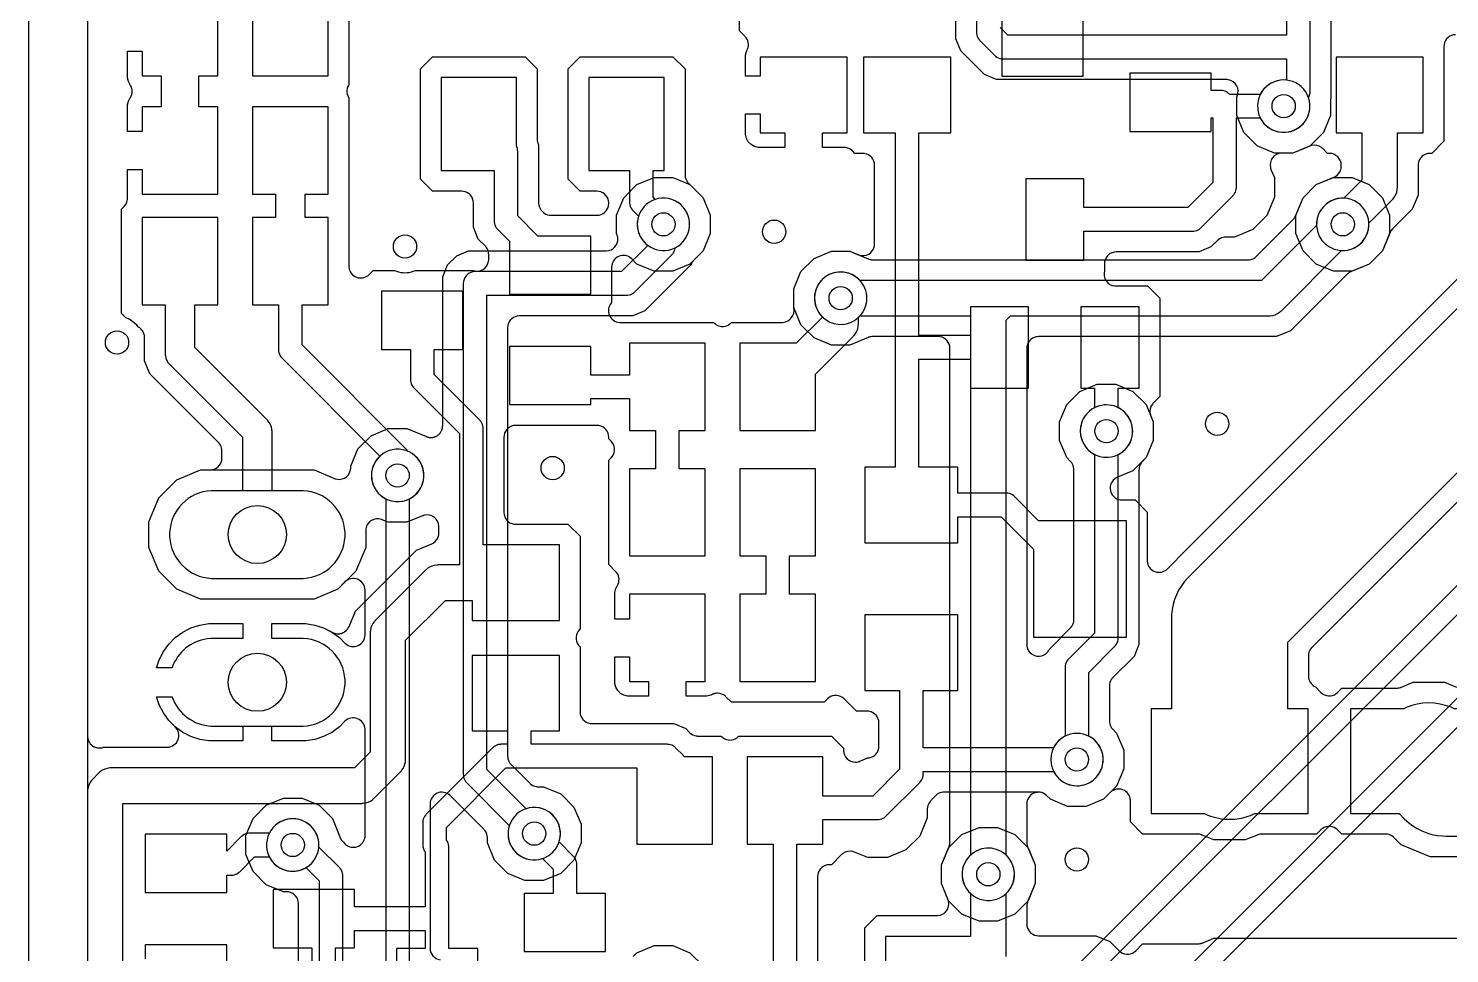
# Model space of a CAD drawing. Header units: millimetres. Extents: x 0 to 40, y 0 to 40.
# Drawn here: x 0 to 24.44, y 13.37 to 29.28 of the extents above; entities that cross this region are included whole.
import ezdxf

# ---------------------------------------------------------------- set-up
doc = ezdxf.new("R2010")
doc.units = ezdxf.units.MM

msp = doc.modelspace()

# ---------------------------------------------------------------- linework, layer by layer
at = {"layer": '16_copper'}
for points in [[(38.781, 38.984), (1.219, 38.984), (1.218, 38.984), (1.218, 38.984, 0.366019), (1.019, 38.813), (1.016, 38.781), (1.016, 1.219)], [(16.307, 31.094), (16.307, 29.21), (16.308, 29.2), (16.308, 29.19, 0.132342), (16.345, 29.091), (16.351, 29.085, 0.018024), (16.36, 29.073), (16.366, 29.066), (16.62, 28.812), (16.628, 28.806), (16.635, 28.799, 0.132344), (16.732, 28.755), (16.74, 28.755, 0.018059), (16.755, 28.754), (16.764, 28.753), (21.641, 28.753), (21.641, 28.387), (21.619, 28.39, 1), (21.561, 27.49), (21.619, 27.49, 0.453094), (22.032, 28.028), (22.017, 28.085), (22.016, 28.087), (22.021, 28.095, 0.087947), (22.045, 28.162), (22.045, 28.17, 0.018059), (22.046, 28.185), (22.047, 28.194), (22.047, 29.591)], [(22.403, 29.702), (22.403, 28.077), (22.4, 28.069, 0.014527), (22.398, 28.057), (22.397, 28.043), (22.396, 28.034), (22.396, 28.03), (22.396, 28.025), (22.396, 27.78), (22.273, 27.484), (22.046, 27.257), (21.75, 27.134), (21.43, 27.134), (21.134, 27.257), (20.907, 27.484), (20.784, 27.78), (20.784, 28.1), (20.791, 28.116, 0.484403), (20.636, 28.395), (20.62, 28.396), (20.61, 28.397), (20.607, 28.397), (20.603, 28.397), (16.653, 28.397), (16.447, 28.482), (16.036, 28.893), (15.951, 29.099), (15.951, 30.831)], [(4.645, 12.465), (4.645, 14.227), (4.645, 14.228), (4.645, 14.229, 0.366019), (4.474, 14.428), (4.442, 14.43), (4.386, 14.43), (4.09, 14.553), (3.863, 14.779), (3.741, 15.075), (3.741, 15.396), (3.863, 15.692), (4.09, 15.919), (4.386, 16.041), (4.706, 16.041), (5.003, 15.919), (5.229, 15.692), (5.359, 15.378), (5.359, 15.376, 0.087006), (5.39, 15.312), (5.396, 15.306, 0.017724), (5.405, 15.295), (5.411, 15.288), (5.444, 15.255, 0.069945), (5.495, 15.218), (5.502, 15.214, 0.548049), (5.791, 15.399), (5.791, 17.218), (5.79, 17.227, 0.651706), (5.444, 17.362), (5.348, 17.265), (5.219, 17.172), (5.078, 17.1), (4.927, 17.051), (4.77, 17.026), (4.187, 17.026), (4.187, 17.28), (4.728, 17.28), (4.802, 17.287, 0.906347), (4.728, 18.788), (4.187, 18.788), (4.187, 19.042), (4.77, 19.042), (4.927, 19.017), (5.078, 18.968), (5.219, 18.896), (5.348, 18.803), (5.444, 18.706), (5.451, 18.7, 0.651674), (5.791, 18.85), (5.791, 19.614), (5.79, 19.624, 0.651703), (5.444, 19.758), (5.32, 19.633), (4.912, 19.464), (2.962, 19.464), (2.554, 19.633), (2.242, 19.945), (2.073, 20.353), (2.073, 20.795), (2.242, 21.203), (2.554, 21.515), (2.962, 21.684), (4.912, 21.684), (5.263, 21.538), (5.268, 21.536), (5.273, 21.534, 0.43513), (5.536, 21.671), (5.54, 21.683), (5.541, 21.688), (5.542, 21.693), (5.543, 21.709), (5.544, 21.719), (5.544, 21.722), (5.544, 21.726), (5.544, 21.75), (5.667, 22.046), (5.894, 22.273), (6.19, 22.396), (6.51, 22.396), (6.844, 22.257), (6.848, 22.256, 0.021506), (6.865, 22.25), (6.872, 22.249), (6.878, 22.247), (6.882, 22.246, 0.021636), (6.9, 22.243), (6.907, 22.243), (6.913, 22.242), (6.918, 22.242, 0.021745), (6.935, 22.242), (6.942, 22.244), (6.949, 22.244), (6.953, 22.245, 0.021824), (6.97, 22.248), (6.977, 22.25), (6.983, 22.252), (6.987, 22.253, 0.021888), (7.004, 22.259), (7.011, 22.263), (7.016, 22.265), (7.02, 22.268, 0.021932), (7.035, 22.277), (7.041, 22.281), (7.046, 22.285), (7.049, 22.288, 0.021938), (7.063, 22.299), (7.068, 22.305), (7.072, 22.309), (7.075, 22.312, 0.021939), (7.086, 22.326), (7.09, 22.333), (7.094, 22.337), (7.096, 22.341, 0.02191), (7.104, 22.357), (7.107, 22.364), (7.11, 22.369), (7.111, 22.373, 0.021846), (7.117, 22.39), (7.118, 22.397), (7.12, 22.403), (7.121, 22.407), (7.122, 22.413), (7.123, 22.419), (7.124, 22.425), (7.124, 22.432), (7.125, 22.438), (7.124, 22.441), (7.125, 22.445), (7.125, 25.003), (7.21, 25.209), (7.367, 25.366), (7.572, 25.451), (9.935, 25.451), (9.94, 25.451), (9.945, 25.451, 0.416597), (10.138, 25.666), (10.136, 25.678), (10.135, 25.691, 0.011092), (10.133, 25.701), (10.128, 25.715), (10.126, 25.725), (10.124, 25.728), (10.123, 25.732), (10.116, 25.748), (10.116, 26.068), (10.239, 26.364), (10.466, 26.591), (10.762, 26.714), (11.082, 26.714), (11.378, 26.591), (11.605, 26.364), (11.728, 26.068), (11.728, 25.748), (11.605, 25.452), (11.447, 25.294), (11.443, 25.289), (11.439, 25.285), (11.432, 25.275), (11.424, 25.266, 0.012828), (11.418, 25.256), (11.411, 25.244), (11.406, 25.235), (11.405, 25.232), (11.403, 25.228), (11.396, 25.21), (10.604, 24.418), (10.398, 24.333), (8.445, 24.333), (8.445, 24.333), (8.444, 24.333, 0.366019), (8.245, 24.162), (8.242, 24.13), (8.242, 16.762), (8.243, 16.752), (8.243, 16.742, 0.132342), (8.281, 16.643), (8.286, 16.637, 0.018024), (8.296, 16.626), (8.302, 16.618), (8.625, 16.296), (8.632, 16.289), (8.64, 16.282, 0.132344), (8.736, 16.239), (8.744, 16.238, 0.018059), (8.759, 16.237), (8.768, 16.236), (8.86, 16.236), (9.156, 16.113), (9.382, 15.887), (9.505, 15.591), (9.505, 15.27), (9.382, 14.974), (9.156, 14.748), (8.86, 14.625), (8.539, 14.625), (8.243, 14.748), (8.017, 14.974), (7.894, 15.27), (7.894, 15.362, 0.157844), (7.855, 15.481), (7.85, 15.487, 0.018024), (7.84, 15.498), (7.834, 15.505), (7.256, 16.084), (7.249, 16.09, 0.651678), (6.909, 15.94), (6.909, 13.462), (6.909, 13.461), (6.909, 13.46, 0.366019), (7.08, 13.261)], [(26.386, 19.069), (18.703, 11.386), (18.697, 11.378), (18.69, 11.371, 0.132344), (18.646, 11.274), (18.646, 11.266, 0.018059), (18.644, 11.251), (18.644, 11.242), (18.644, 9.988), (18.512, 9.671), (18.269, 9.428), (17.952, 9.296), (17.608, 9.296), (17.291, 9.428), (17.048, 9.671), (16.916, 9.988), (16.916, 11.856), (17.048, 12.173), (25.165, 20.29)], [(5.407, 12.66), (5.407, 14.705), (5.407, 14.715), (5.406, 14.725, 0.132342), (5.369, 14.824), (5.363, 14.83, 0.018024), (5.354, 14.841), (5.348, 14.848), (4.996, 15.201), (4.996, 15.206, 1), (4.096, 15.265), (4.096, 15.206, 0.534511), (4.746, 14.831), (4.774, 14.848), (5.001, 14.621), (5.001, 12.576)]]:
    msp.add_lwpolyline(points, format="xyb", dxfattribs=at)
for points in [[(21.641, 29.507), (21.641, 29.159), (16.848, 29.159), (16.713, 29.294)], [(10.401, 13.318), (10.466, 13.383), (10.762, 13.506), (11.082, 13.506), (11.378, 13.383), (11.605, 13.156)]]:
    msp.add_lwpolyline(points, dxfattribs=at)
for points in [[(16.35, 13.926), (16.054, 14.049), (15.827, 14.276), (15.704, 14.572), (15.704, 14.892), (15.834, 15.205), (15.836, 15.211), (15.838, 15.216, 0.04389), (15.847, 15.251), (15.848, 15.265), (15.849, 15.275), (15.849, 15.279), (15.85, 15.283), (15.85, 23.774), (15.85, 23.775), (15.85, 23.776, 0.366019), (15.679, 23.975), (15.646, 23.978), (14.521, 23.978), (14.515, 23.977), (14.509, 23.977, 0.043887), (14.474, 23.972), (14.461, 23.968), (14.451, 23.965), (14.451, 23.965), (14.451, 23.965), (14.448, 23.964), (14.443, 23.962), (14.13, 23.832), (13.81, 23.832), (13.514, 23.955), (13.287, 24.182), (13.164, 24.478), (13.164, 24.798), (13.287, 25.094), (13.514, 25.321), (13.81, 25.444), (14.13, 25.444), (14.443, 25.314), (14.449, 25.312), (14.454, 25.31, 0.04389), (14.489, 25.301), (14.503, 25.3), (14.513, 25.299), (14.517, 25.299), (14.521, 25.298), (20.978, 25.298), (20.988, 25.299), (20.999, 25.299, 0.132342), (21.097, 25.337), (21.104, 25.342, 0.018024), (21.115, 25.352), (21.122, 25.358), (21.749, 25.985), (21.753, 25.99), (21.757, 25.994, 0.043887), (21.779, 26.022), (21.785, 26.035), (21.79, 26.043), (21.791, 26.047), (21.793, 26.051), (21.923, 26.364), (22.15, 26.591), (22.446, 26.714), (22.766, 26.714), (23.062, 26.591), (23.289, 26.364), (23.412, 26.068), (23.412, 25.748), (23.289, 25.452), (23.062, 25.225), (22.749, 25.095), (22.744, 25.093), (22.738, 25.09, 0.043885), (22.708, 25.072), (22.697, 25.063), (22.689, 25.057), (22.687, 25.054), (22.683, 25.051), (21.924, 24.292), (21.71, 24.078), (21.467, 23.978), (17.374, 23.978), (17.373, 23.978), (17.372, 23.978, 0.366019), (17.173, 23.807), (17.17, 23.774), (17.17, 18.685), (17.172, 18.671), (17.172, 18.658, 0.024284), (17.177, 18.636), (17.18, 18.623), (17.182, 18.619), (17.183, 18.615, 0.45638), (17.47, 18.506), (17.473, 18.508), (17.477, 18.51, 0.110757), (17.547, 18.578), (17.549, 18.582), (17.551, 18.586, 0.023981), (17.56, 18.604), (17.924, 18.968), (17.93, 18.976), (17.937, 18.983, 0.132344), (17.981, 19.079), (17.981, 19.088, 0.018059), (17.982, 19.102), (17.983, 19.112), (17.983, 21.687), (17.982, 21.697), (17.982, 21.708, 0.132342), (17.945, 21.806), (17.939, 21.813, 0.018024), (17.93, 21.824), (17.924, 21.831), (17.859, 21.896), (17.736, 22.192), (17.736, 22.512), (17.859, 22.808), (18.086, 23.035), (18.382, 23.158), (18.702, 23.158), (18.998, 23.035), (19.225, 22.808), (19.348, 22.512), (19.348, 22.192), (19.225, 21.896), (19.16, 21.831, 0.157846), (19.103, 21.72), (19.103, 21.711, 0.018059), (19.102, 21.697), (19.101, 21.687), (19.101, 18.685), (19.016, 18.479), (18.652, 18.116), (18.646, 18.108), (18.639, 18.101, 0.132344), (18.595, 18.005), (18.595, 17.996, 0.018059), (18.594, 17.982), (18.593, 17.972), (18.593, 17.369), (18.594, 17.359), (18.594, 17.349, 0.132342), (18.631, 17.25), (18.637, 17.244, 0.018024), (18.646, 17.233), (18.652, 17.226), (18.717, 17.161), (18.84, 16.865), (18.84, 16.545), (18.717, 16.248), (18.49, 16.022), (18.194, 15.899), (17.874, 15.899), (17.578, 16.022), (17.517, 16.082, 0.668187), (17.17, 15.939), (17.17, 15.283), (17.171, 15.277), (17.171, 15.271, 0.043887), (17.176, 15.236), (17.18, 15.223), (17.183, 15.213), (17.184, 15.21), (17.186, 15.205), (17.316, 14.892), (17.316, 14.572), (17.193, 14.276), (16.966, 14.049), (16.67, 13.926)], [(8.787, 14.988, 1), (8.612, 15.873), (8.559, 15.859), (7.887, 16.531), (7.887, 24.689), (10.287, 24.689), (10.297, 24.69), (10.307, 24.69, 0.132342), (10.406, 24.727), (10.412, 24.733, 0.018024), (10.424, 24.742), (10.431, 24.748), (11.066, 25.383), (11.072, 25.391), (11.079, 25.398, 0.132344), (11.123, 25.495), (11.123, 25.503), (11.124, 25.505), (11.173, 25.533, 1), (10.671, 26.283), (10.625, 26.247, 0.453092), (10.625, 25.569), (10.654, 25.546), (10.203, 25.095), (7.684, 25.095), (7.683, 25.095), (7.682, 25.095, 0.366019), (7.483, 24.924), (7.48, 24.892), (7.48, 16.447), (7.481, 16.436), (7.481, 16.426, 0.132342), (7.519, 16.327), (7.524, 16.321, 0.018024), (7.534, 16.31), (7.54, 16.303), (8.271, 15.571), (8.257, 15.518, 0.493144), (8.729, 14.981)], [(14.267, 24.977, 1), (13.673, 24.299), (13.719, 24.263, 0.339455), (14.267, 24.299), (14.302, 24.333), (16.205, 24.333), (16.205, 15.064), (16.171, 15.029, 1), (16.849, 14.435), (16.885, 14.481, 0.339455), (16.849, 15.029), (16.815, 15.064), (16.815, 24.258), (16.89, 24.333), (21.336, 24.333), (21.348, 24.334), (21.36, 24.334, 0.144215), (21.521, 24.396), (21.529, 24.403, 0.015626), (21.543, 24.415), (21.552, 24.422), (22.587, 25.458), (22.635, 25.458, 1), (22.577, 26.358), (22.518, 26.35, 0.339455), (22.156, 25.937), (22.156, 25.889), (21.21, 24.943), (14.302, 24.943)], [(18.122, 16.262, 0.712976), (18.237, 17.107), (18.237, 18.204), (18.686, 18.652), (18.692, 18.66), (18.699, 18.667, 0.132344), (18.743, 18.764), (18.743, 18.772, 0.018059), (18.744, 18.787), (18.745, 18.796), (18.745, 21.95), (18.793, 21.977, 1), (18.291, 22.727), (18.245, 22.691, 0.531438), (18.339, 21.95), (18.339, 18.88), (17.89, 18.432), (17.884, 18.424), (17.877, 18.417, 0.132344), (17.833, 18.32), (17.833, 18.312, 0.018059), (17.832, 18.297), (17.831, 18.288), (17.831, 17.107), (17.783, 17.08, 0.767326), (18.063, 16.255)], [(11.01, 12.258, 1), (10.834, 13.142), (10.777, 13.127, 0.196426), (10.52, 12.903), (6.553, 12.903), (6.553, 21.188), (6.601, 21.215, 1), (6.099, 21.965), (6.053, 21.929, 0.531438), (6.147, 21.188), (6.147, 12.7), (6.147, 12.699), (6.147, 12.698, 0.366019), (6.318, 12.499), (6.35, 12.497), (10.52, 12.497), (10.547, 12.449, 0.267949), (10.951, 12.25)], [(4.802, 19.827, 0.906347), (4.728, 21.328), (3.146, 21.328), (3.072, 21.321, 0.906347), (3.146, 19.82), (4.728, 19.82)], [(17.827, 9.654, 0.345658), (18.283, 10.086), (18.288, 10.16), (18.288, 11.474), (26.013, 19.199), (26.051, 19.241, 0.878962), (25.351, 19.966), (25.295, 19.917), (17.421, 12.043), (17.407, 12.027), (17.392, 12.012, 0.139562), (17.277, 11.758), (17.277, 11.753), (17.276, 11.745), (17.272, 11.689), (17.272, 11.686), (17.272, 11.684), (17.272, 10.16), (17.275, 10.104, 0.377014), (17.771, 9.652)], [(2.204, 18.284), (2.249, 18.421), (2.321, 18.562), (2.414, 18.691), (2.526, 18.803), (2.655, 18.896), (2.796, 18.968), (2.947, 19.017), (3.104, 19.042), (3.687, 19.042), (3.687, 18.788), (3.146, 18.788), (3.072, 18.781, 0.276737), (2.472, 18.288), (2.471, 18.284)], [(3.104, 17.026), (2.947, 17.051), (2.796, 17.1), (2.655, 17.172), (2.526, 17.265), (2.414, 17.377), (2.321, 17.506), (2.249, 17.647), (2.204, 17.784), (2.471, 17.784), (2.472, 17.78, 0.303347), (3.146, 17.28), (3.687, 17.28), (3.687, 17.026)]]:
    msp.add_lwpolyline(points, format="xyb", close=True, dxfattribs=at)
at = {"layer": '1_copper'}
for points in [[(1.016, 32.102), (1.016, 17.107), (1.016, 17.102), (1.016, 17.096, 0.269402), (1.127, 16.925), (1.139, 16.921), (1.151, 16.915, 0.079425), (1.221, 16.903), (1.226, 16.904), (1.231, 16.904, 0.041165), (1.266, 16.909), (1.281, 16.914), (1.291, 16.916), (1.291, 16.916), (2.385, 16.916), (2.394, 16.917, 0.651703), (2.528, 17.263), (2.414, 17.377), (2.321, 17.506), (2.249, 17.647), (2.204, 17.784), (2.471, 17.784), (2.472, 17.78, 0.303347), (3.146, 17.28), (4.728, 17.28), (4.802, 17.287, 0.906347), (4.728, 18.788), (4.187, 18.788), (4.187, 19.042), (4.77, 19.042), (4.927, 19.017), (5.078, 18.968), (5.234, 18.889), (5.242, 18.886), (5.25, 18.881, 0.017852), (5.263, 18.877), (5.265, 18.876), (5.267, 18.876, 0.039638), (5.298, 18.869), (5.3, 18.868), (5.301, 18.868), (5.31, 18.868), (5.319, 18.867, 0.017853), (5.334, 18.867), (5.336, 18.867), (5.337, 18.867), (5.345, 18.868), (5.355, 18.869, 0.017852), (5.369, 18.871), (5.371, 18.872), (5.372, 18.872), (5.38, 18.875), (5.389, 18.877, 0.017853), (5.403, 18.882), (5.405, 18.883), (5.406, 18.883), (5.413, 18.887), (5.422, 18.891, 0.017853), (5.435, 18.898), (5.436, 18.9), (5.437, 18.9), (5.444, 18.905), (5.452, 18.91, 0.017851), (5.463, 18.92), (5.464, 18.921), (5.465, 18.922), (5.47, 18.928), (5.478, 18.935, 0.017853), (5.487, 18.946), (5.488, 18.948), (5.489, 18.949), (5.493, 18.955), (5.499, 18.963), (5.502, 18.97), (5.506, 18.976), (5.507, 18.978), (5.508, 18.979), (5.51, 18.984), (5.514, 18.992), (5.624, 19.257), (6.672, 20.306), (6.936, 20.415), (6.948, 20.422), (6.962, 20.428, 0.222881), (7.059, 20.571), (7.059, 20.574), (7.06, 20.577), (7.06, 20.588), (7.061, 20.603), (7.061, 20.709), (7.061, 20.714), (7.061, 20.719, 0.46906), (6.811, 20.906), (6.797, 20.902), (6.787, 20.899), (6.784, 20.897), (6.78, 20.896), (6.51, 20.784), (6.19, 20.784), (6.082, 20.829), (6.077, 20.831), (6.072, 20.833, 0.46906), (5.803, 20.674), (5.802, 20.659), (5.801, 20.648), (5.801, 20.645), (5.801, 20.641), (5.801, 20.353), (5.632, 19.945), (5.32, 19.633), (4.912, 19.464), (2.962, 19.464), (2.554, 19.633), (2.242, 19.945), (2.073, 20.353), (2.073, 20.795), (2.242, 21.203), (2.554, 21.515), (2.962, 21.684), (3.124, 21.684), (3.125, 21.684), (3.126, 21.684, 0.366019), (3.325, 21.855), (3.327, 21.887), (3.327, 22.015), (3.327, 22.025), (3.326, 22.036, 0.132342), (3.289, 22.134), (3.283, 22.141, 0.018024), (3.274, 22.152), (3.268, 22.159), (2.089, 23.338), (1.996, 23.562), (1.996, 23.964), (1.996, 23.965), (1.996, 23.966, 0.269399), (1.892, 24.142), (1.885, 24.145), (1.863, 24.173), (1.821, 24.215, 0.065545), (1.723, 24.28), (1.676, 24.3), (1.6, 24.376), (1.6, 26.17), (1.645, 26.215, 0.219613), (1.703, 26.379), (1.702, 26.387), (1.702, 26.853), (1.956, 26.853), (1.956, 26.428), (3.256, 26.428), (3.256, 27.928), (2.931, 27.928), (2.931, 28.46), (3.256, 28.46), (3.256, 29.96)], [(5.512, 30.107), (5.512, 28.307), (5.504, 28.294), (5.496, 28.28, 0.179365), (5.485, 28.139), (5.491, 28.123), (5.497, 28.107, 0.001811), (5.497, 28.105), (5.506, 28.091), (5.512, 28.081), (5.512, 25.188), (5.512, 25.179, 0.651703), (5.858, 25.044), (5.927, 25.113), (6.302, 25.113), (6.332, 25.1, 0.165101), (6.622, 25.1), (6.652, 25.113), (7.655, 25.113), (7.655, 25.113, 0.456377), (7.916, 25.274), (7.917, 25.283), (7.918, 25.291), (7.918, 25.298), (7.918, 25.306), (7.918, 25.388, 0.157844), (7.88, 25.507), (7.874, 25.514, 0.018024), (7.865, 25.525), (7.859, 25.532), (7.738, 25.652), (7.653, 25.858), (7.653, 26.274), (7.653, 26.275), (7.653, 26.276, 0.366019), (7.482, 26.475), (7.45, 26.477), (6.95, 26.477), (6.741, 26.686), (6.741, 28.58), (6.95, 28.789), (8.544, 28.789), (8.753, 28.58), (8.753, 27.364), (8.753, 27.358), (8.753, 27.352, 0.039688), (8.758, 27.316), (8.762, 27.303), (8.765, 27.294), (8.767, 27.29), (8.768, 27.286), (8.771, 27.279), (8.771, 26.285), (8.772, 26.275), (8.772, 26.264, 0.124034), (8.809, 26.166), (8.815, 26.159, 0.017532), (8.824, 26.148), (8.83, 26.141), (8.849, 26.122, 0.157846), (8.961, 26.065), (8.969, 26.065, 0.018059), (8.984, 26.063), (8.993, 26.063), (9.779, 26.063), (9.78, 26.063), (9.781, 26.063, 0.354658), (9.98, 26.234), (9.982, 26.266), (9.982, 26.274, 0.368322), (9.811, 26.475), (9.779, 26.477), (9.49, 26.477), (9.281, 26.686), (9.281, 28.58), (9.49, 28.789), (11.084, 28.789), (11.293, 28.58), (11.293, 26.761), (11.293, 26.751), (11.294, 26.741, 0.132338), (11.331, 26.642), (11.337, 26.635, 0.018024), (11.346, 26.624), (11.352, 26.617), (11.605, 26.364), (11.728, 26.068), (11.728, 25.748), (11.605, 25.452), (11.378, 25.225), (11.082, 25.102), (10.762, 25.102), (10.466, 25.225), (10.376, 25.314), (10.369, 25.32, 0.651674), (10.03, 25.171), (10.03, 24.559), (10.024, 24.553, 0.609275), (10.165, 24.22), (10.172, 24.22), (10.18, 24.22), (11.785, 24.22), (11.794, 24.211, 0.002036), (11.795, 24.209), (11.803, 24.203, 0.008421), (11.809, 24.199), (11.822, 24.188, 0.134413), (11.923, 24.152), (11.94, 24.152), (11.957, 24.152, 0.134414), (12.057, 24.19), (12.072, 24.202, 0.004303), (12.075, 24.205), (12.082, 24.211), (12.091, 24.22), (12.967, 24.22), (12.972, 24.22), (12.977, 24.22, 0.43901), (13.165, 24.47), (13.164, 24.471), (13.164, 24.798), (13.287, 25.094), (13.514, 25.321), (13.81, 25.444), (14.13, 25.444), (14.273, 25.384), (14.278, 25.383), (14.283, 25.381, 0.46906), (14.552, 25.54), (14.553, 25.555), (14.554, 25.565), (14.554, 25.568), (14.554, 25.572), (14.554, 26.924), (14.554, 26.925), (14.554, 26.926, 0.366019), (14.383, 27.125), (14.351, 27.127), (14.216, 27.127), (14.174, 27.169, 0.157846), (14.062, 27.226), (14.054, 27.227, 0.018059), (14.039, 27.228), (14.03, 27.229), (13.66, 27.229), (13.66, 27.483), (14.085, 27.483), (14.085, 28.783), (12.585, 28.783), (12.585, 28.458), (12.331, 28.458), (12.331, 28.816), (12.348, 28.881), (12.357, 28.895, 0.295648), (12.345, 29.116), (12.34, 29.123, 0.018026), (12.33, 29.134), (12.324, 29.141), (12.229, 29.236), (12.229, 30.83)], [(24.548, 29.169, 0.366019), (24.349, 28.998), (24.347, 28.966), (24.347, 27.336), (24.138, 27.127), (24.105, 27.127, 0.368322), (23.904, 26.956), (23.901, 26.924), (23.901, 26.412), (23.801, 26.169), (23.463, 25.831), (23.459, 25.826), (23.455, 25.822, 0.043887), (23.433, 25.794), (23.427, 25.781), (23.422, 25.773), (23.421, 25.769), (23.419, 25.765), (23.289, 25.452), (23.062, 25.225), (22.766, 25.102), (22.446, 25.102), (22.15, 25.225), (21.923, 25.452), (21.8, 25.748), (21.8, 26.068), (21.923, 26.364), (22.15, 26.591), (22.455, 26.717), (22.468, 26.724), (22.481, 26.73, 0.21068), (22.578, 26.873), (22.578, 26.877), (22.579, 26.88), (22.579, 26.89), (22.581, 26.905), (22.581, 26.924, 0.414214), (22.377, 27.127), (22.344, 27.127), (22.261, 27.21), (22.25, 27.219), (22.239, 27.229, 0.222877), (22.07, 27.264), (22.067, 27.263), (22.064, 27.262), (22.054, 27.259), (22.039, 27.254), (21.75, 27.134), (21.559, 27.134), (21.554, 27.134), (21.549, 27.134, 0.469056), (21.362, 26.884), (21.366, 26.87), (21.369, 26.86), (21.37, 26.857), (21.372, 26.853), (21.43, 26.713), (21.43, 26.373), (21.299, 26.058), (21.059, 25.818), (20.744, 25.687), (20.593, 25.687), (20.583, 25.687), (20.573, 25.686, 0.132342), (20.474, 25.649), (20.467, 25.643, 0.018024), (20.456, 25.634), (20.449, 25.628), (20.34, 25.518), (20.134, 25.433), (18.712, 25.433), (18.711, 25.433), (18.71, 25.433, 0.366019), (18.511, 25.262), (18.509, 25.23), (18.509, 25.111), (18.509, 25.111, 0.481844), (18.687, 24.848), (18.694, 24.848), (18.702, 24.848), (19.25, 24.848), (19.459, 24.639), (19.459, 22.945), (19.349, 22.836), (19.34, 22.825), (19.331, 22.814, 0.222878), (19.295, 22.645), (19.297, 22.641), (19.297, 22.638), (19.301, 22.629), (19.305, 22.614), (19.348, 22.512), (19.348, 22.192), (19.225, 21.896), (18.998, 21.669), (18.732, 21.559), (18.719, 21.552), (18.707, 21.546, 0.70493), (18.777, 21.17), (18.782, 21.17), (18.785, 21.169), (18.795, 21.169), (18.809, 21.168), (19.034, 21.168), (19.243, 20.959), (19.243, 20.126), (19.243, 20.117, 0.651699), (19.589, 19.983), (19.921, 20.314), (25.394, 25.787)], [(25.455, 25.345), (19.953, 19.843), (19.948, 19.837), (19.942, 19.832, 0.17979), (19.662, 19.194), (19.66, 19.136), (19.66, 17.578), (19.31, 17.578), (19.31, 15.778), (20.225, 15.778), (20.285, 15.751, 0.09915), (20.67, 15.678), (20.749, 15.682, 0.079227), (21.055, 15.759), (21.094, 15.778), (22.01, 15.778), (22.01, 17.578), (21.66, 17.578), (21.66, 18.722), (26.576, 23.638)], [(1.626, 12.891), (1.626, 15.951), (5.733, 15.951), (5.745, 15.952), (5.757, 15.952, 0.144215), (5.918, 16.014), (5.926, 16.021, 0.015626), (5.94, 16.033), (5.948, 16.04), (6.399, 16.491), (6.407, 16.5), (6.415, 16.509, 0.144213), (6.485, 16.666), (6.486, 16.676, 0.015609), (6.487, 16.695), (6.488, 16.706), (6.488, 18.757), (7.172, 19.441), (7.632, 19.441), (7.632, 19.096), (9.132, 19.096), (9.132, 20.396), (7.823, 20.396), (7.823, 22.395), (7.822, 22.405), (7.822, 22.415, 0.132342), (7.785, 22.514), (7.779, 22.52, 0.018024), (7.77, 22.532), (7.764, 22.539), (6.977, 23.325), (6.977, 23.757), (7.474, 23.757), (7.474, 24.757), (6.074, 24.757), (6.074, 23.757), (6.571, 23.757), (6.571, 23.241), (6.572, 23.231), (6.572, 23.221, 0.132342), (6.609, 23.122), (6.615, 23.116, 0.018024), (6.624, 23.104), (6.63, 23.097), (7.417, 22.311), (7.417, 20.051), (7.046, 20.051), (7.034, 20.05), (7.022, 20.05, 0.144215), (6.861, 19.988), (6.853, 19.981, 0.015626), (6.839, 19.969), (6.83, 19.962), (5.968, 19.099), (5.96, 19.09), (5.952, 19.081, 0.144213), (5.881, 18.924), (5.881, 18.914, 0.015609), (5.879, 18.895), (5.879, 18.883), (5.879, 16.833), (5.607, 16.561), (1.422, 16.561), (1.41, 16.56), (1.398, 16.56, 0.144215), (1.238, 16.498), (1.23, 16.491, 0.015626), (1.215, 16.479), (1.207, 16.472), (1.105, 16.37), (1.097, 16.361), (1.089, 16.352, 0.144213), (1.019, 16.195), (1.018, 16.185, 0.015609), (1.017, 16.166), (1.016, 16.154), (1.016, 12.377)], [(26.664, 23.223), (22.075, 18.634), (22.069, 18.626), (22.062, 18.619, 0.132344), (22.018, 18.523), (22.018, 18.514, 0.018059), (22.016, 18.5), (22.016, 18.49), (22.016, 18.137), (22.016, 18.136), (22.016, 18.135, 0.245079), (22.12, 17.959), (22.135, 17.953), (22.141, 17.95), (22.231, 17.86), (22.231, 17.86), (22.232, 17.859, 0.366016), (22.494, 17.839), (22.518, 17.86), (22.592, 17.934), (23.538, 17.934), (23.543, 17.934), (23.549, 17.934, 0.043887), (23.585, 17.939), (23.598, 17.943), (23.607, 17.946), (23.611, 17.948), (23.615, 17.949), (23.819, 18.034), (24.359, 18.034), (24.563, 17.949)], [(13.218, 12.686), (13.218, 15.252), (13.665, 15.252), (13.665, 15.672), (14.605, 15.672), (14.615, 15.673), (14.625, 15.673, 0.132342), (14.724, 15.71), (14.73, 15.716, 0.018024), (14.742, 15.725), (14.749, 15.731), (15.331, 16.313), (15.337, 16.321), (15.344, 16.328, 0.132344), (15.388, 16.425), (15.388, 16.433, 0.018059), (15.389, 16.448), (15.39, 16.457), (15.39, 16.502), (17.632, 16.502), (17.659, 16.454, 1), (18.409, 16.955), (18.373, 17.002, 0.531438), (17.632, 16.908), (15.39, 16.908), (15.39, 17.892), (15.987, 17.892), (15.987, 19.192), (14.387, 19.192), (14.387, 17.892), (14.984, 17.892), (14.984, 16.541), (14.521, 16.078), (13.665, 16.078), (13.665, 16.752), (12.365, 16.752), (12.365, 15.252), (12.812, 15.252), (12.812, 12.775)], [(7.728, 12.454), (7.728, 13.454), (7.231, 13.454), (7.231, 15.197), (7.23, 15.207), (7.23, 15.217, 0.132342), (7.193, 15.316), (7.188, 15.321), (7.188, 15.537), (8.212, 16.561), (10.465, 16.561), (10.465, 15.252), (11.765, 15.252), (11.765, 16.752), (11.282, 16.752), (11.28, 16.756), (11.274, 16.762, 0.018024), (11.265, 16.774), (11.259, 16.781), (11.132, 16.908), (11.124, 16.914), (11.117, 16.921, 0.132344), (11.02, 16.965), (11.012, 16.965, 0.018059), (10.997, 16.966), (10.988, 16.967), (8.649, 16.967), (8.649, 17.196), (9.132, 17.196), (9.132, 18.496), (7.632, 18.496), (7.632, 17.196), (8.242, 17.196), (8.242, 16.967), (8.128, 16.967), (8.118, 16.966), (8.108, 16.966, 0.132342), (8.009, 16.929), (8.003, 16.923, 0.018024), (7.991, 16.914), (7.984, 16.908), (6.841, 15.765), (6.835, 15.757), (6.828, 15.75, 0.132344), (6.784, 15.653), (6.784, 15.645, 0.018059), (6.783, 15.63), (6.782, 15.621), (6.782, 15.24), (6.783, 15.23), (6.783, 15.22, 0.087942), (6.802, 15.151), (6.806, 15.145), (6.809, 15.138, 0.021861), (6.82, 15.121), (6.825, 15.116), (6.825, 14.173), (5.61, 14.173), (5.61, 14.47), (4.21, 14.47), (4.21, 13.47), (4.877, 13.47), (4.877, 11.024)], [(28.73, 15.033), (24.108, 15.033), (23.61, 15.24), (23.487, 15.363), (23.479, 15.369), (23.472, 15.376, 0.132344), (23.376, 15.42), (23.367, 15.42, 0.018059), (23.353, 15.422), (23.343, 15.422), (22.592, 15.422), (22.518, 15.496), (22.518, 15.496), (22.517, 15.497, 0.366016), (22.255, 15.517), (22.231, 15.496), (22.157, 15.422), (21.211, 15.422), (21.206, 15.422), (21.2, 15.422, 0.043887), (21.164, 15.417), (21.151, 15.413), (21.142, 15.41), (21.138, 15.408), (21.134, 15.407), (20.93, 15.322), (20.39, 15.322), (20.186, 15.407), (20.181, 15.409), (20.175, 15.411, 0.04389), (20.141, 15.42), (20.127, 15.421), (20.117, 15.422), (20.113, 15.422), (20.109, 15.422), (19.163, 15.422), (18.954, 15.631), (18.954, 15.995), (18.954, 16.005, 0.651703), (18.608, 16.139), (18.49, 16.022), (18.194, 15.899), (17.874, 15.899), (17.578, 16.022), (17.513, 16.086, 0.157851), (17.402, 16.143), (17.393, 16.144, 0.018059), (17.379, 16.145), (17.369, 16.146), (15.75, 16.146), (15.74, 16.145), (15.73, 16.145, 0.132342), (15.631, 16.107), (15.625, 16.102, 0.018024), (15.614, 16.093), (15.607, 16.086), (15.52, 16), (15.514, 15.992), (15.507, 15.985, 0.132344), (15.463, 15.888), (15.463, 15.88, 0.018059), (15.461, 15.865), (15.461, 15.856), (15.461, 15.705), (15.33, 15.39), (15.09, 15.15), (14.775, 15.019), (14.435, 15.019), (14.207, 15.114), (14.193, 15.118), (14.18, 15.123, 0.222878), (14.01, 15.091), (14.007, 15.088), (14.005, 15.087), (13.997, 15.08), (13.986, 15.07), (13.812, 14.896), (13.777, 14.896, 0.368322), (13.576, 14.725), (13.574, 14.693), (13.574, 12.822)], [(14.388, 12.218), (14.388, 13.812), (14.597, 14.021), (15.629, 14.021), (15.634, 14.021), (15.639, 14.021, 0.469056), (15.826, 14.271), (15.822, 14.285), (15.819, 14.295), (15.817, 14.298), (15.816, 14.302), (15.704, 14.572), (15.704, 14.892), (15.827, 15.188), (16.054, 15.415), (16.35, 15.538), (16.67, 15.538), (16.966, 15.415), (17.193, 15.188), (17.316, 14.892), (17.316, 14.572), (17.186, 14.259), (17.184, 14.253), (17.182, 14.248, 0.04389), (17.173, 14.213), (17.172, 14.199), (17.171, 14.189), (17.171, 14.185), (17.17, 14.181), (17.17, 13.879), (17.17, 13.878), (17.17, 13.877, 0.366019), (17.341, 13.678), (17.374, 13.675), (18.358, 13.675), (18.601, 13.575), (18.759, 13.417), (18.759, 13.417), (18.76, 13.416, 0.366016), (19.022, 13.396), (19.046, 13.417), (19.163, 13.534), (20.109, 13.534), (20.114, 13.534), (20.12, 13.534, 0.043887), (20.156, 13.539), (20.169, 13.543), (20.178, 13.546), (20.182, 13.548), (20.186, 13.549), (20.39, 13.634), (27.489, 13.634)], [(16.815, 13.32), (16.815, 14.4), (16.849, 14.435, 1), (16.171, 15.029), (16.135, 14.983, 0.339455), (16.171, 14.435), (16.205, 14.4), (16.205, 13.665), (14.744, 13.665), (14.744, 12.365)]]:
    msp.add_lwpolyline(points, format="xyb", dxfattribs=at)
for points in [[(18.142, 29.456), (17.793, 29.456), (17.793, 30.268), (17.84, 30.296, 1), (17.339, 31.045), (17.292, 31.01, 0.531438), (17.386, 30.268), (17.386, 29.485), (17.358, 29.456), (16.742, 29.456), (16.742, 28.456), (18.142, 28.456)], [(1.702, 27.503), (1.702, 27.961), (1.719, 28.026), (1.758, 28.092, 0.225733), (1.772, 28.266), (1.758, 28.296), (1.719, 28.362), (1.702, 28.427), (1.702, 28.885), (1.956, 28.885), (1.956, 28.46), (2.281, 28.46), (2.281, 27.928), (1.956, 27.928), (1.956, 27.503)], [(14.387, 21.732), (14.387, 20.432), (15.987, 20.432), (15.987, 20.879), (16.733, 20.879), (17.287, 20.325), (17.287, 18.812), (18.887, 18.812), (18.887, 20.812), (17.374, 20.812), (16.961, 21.226), (16.953, 21.232), (16.946, 21.239, 0.132344), (16.849, 21.283), (16.841, 21.283, 0.018059), (16.826, 21.284), (16.817, 21.285), (15.987, 21.285), (15.987, 21.732), (15.316, 21.732), (15.316, 23.589), (16.203, 23.589), (16.203, 23.092), (17.203, 23.092), (17.203, 24.492), (16.203, 24.492), (16.203, 23.995), (15.316, 23.995), (15.316, 27.483), (15.863, 27.483), (15.863, 28.783), (14.363, 28.783), (14.363, 27.483), (14.91, 27.483), (14.91, 21.732)], [(22.694, 25.466, 0.339455), (23.056, 25.879), (23.056, 25.927), (23.457, 26.327), (23.464, 26.337), (23.473, 26.345, 0.144213), (23.543, 26.502), (23.544, 26.513, 0.015609), (23.545, 26.532), (23.546, 26.543), (23.546, 27.483), (23.991, 27.483), (23.991, 28.783), (22.491, 28.783), (22.491, 27.483), (22.936, 27.483), (22.936, 26.669), (22.625, 26.358), (22.577, 26.358, 1), (22.635, 25.458)], [(9.674, 25.707), (8.761, 25.707), (8.415, 26.053), (8.415, 27.168), (8.414, 27.178), (8.414, 27.188, 0.062827), (8.403, 27.238), (8.399, 27.247), (8.397, 27.251), (8.397, 28.433), (7.097, 28.433), (7.097, 26.833), (8.009, 26.833), (8.009, 25.969), (8.01, 25.959), (8.01, 25.949, 0.132342), (8.047, 25.85), (8.053, 25.844, 0.018024), (8.062, 25.832), (8.068, 25.825), (8.274, 25.62), (8.274, 24.707), (9.674, 24.707)], [(11.01, 25.466, 1), (10.834, 26.35), (10.781, 26.336), (10.744, 26.373), (10.744, 26.833), (10.937, 26.833), (10.937, 28.433), (9.637, 28.433), (9.637, 26.833), (10.338, 26.833), (10.338, 26.289), (10.339, 26.279), (10.339, 26.269, 0.132342), (10.376, 26.17), (10.382, 26.164, 0.018024), (10.391, 26.152), (10.397, 26.145), (10.494, 26.049), (10.48, 25.996, 0.493144), (10.951, 25.458)], [(18.153, 25.789), (20.023, 25.789), (20.033, 25.79), (20.043, 25.79, 0.132342), (20.142, 25.827), (20.148, 25.833, 0.018024), (20.16, 25.842), (20.167, 25.848), (20.718, 26.399), (20.724, 26.407), (20.731, 26.414, 0.132344), (20.775, 26.511), (20.775, 26.519, 0.018059), (20.776, 26.534), (20.777, 26.543), (20.777, 27.737), (21.188, 27.737), (21.215, 27.689, 1), (21.965, 28.191), (21.929, 28.237, 0.531438), (21.188, 28.143), (20.658, 28.143), (20.652, 28.15), (20.644, 28.156), (20.637, 28.163), (20.63, 28.168), (20.624, 28.173, 0.113175), (20.54, 28.207), (20.532, 28.207, 0.018059), (20.517, 28.208), (20.508, 28.209), (20.342, 28.209), (20.342, 28.506), (18.942, 28.506), (18.942, 27.506), (20.342, 27.506), (20.342, 27.737), (20.371, 27.737), (20.371, 26.627), (19.939, 26.195), (18.153, 26.195), (18.153, 26.692), (17.153, 26.692), (17.153, 25.292), (18.153, 25.292)], [(6.438, 21.148, 0.668179), (6.601, 21.965), (6.549, 21.994), (6.527, 22.004), (6.526, 22.007, 0.024981), (6.515, 22.024), (6.509, 22.03, 0.018024), (6.5, 22.042), (6.494, 22.049), (4.709, 23.833), (4.709, 24.523), (5.156, 24.523), (5.156, 26.023), (4.76, 26.023), (4.76, 26.428), (5.156, 26.428), (5.156, 27.928), (3.856, 27.928), (3.856, 26.428), (4.252, 26.428), (4.252, 26.023), (3.856, 26.023), (3.856, 24.523), (4.303, 24.523), (4.303, 23.749), (4.304, 23.739), (4.304, 23.729, 0.132342), (4.341, 23.63), (4.347, 23.624, 0.018024), (4.356, 23.612), (4.362, 23.605), (6.046, 21.922), (6.011, 21.887, 0.668179), (6.379, 21.14)], [(4.802, 19.827, 0.906347), (4.728, 21.328), (4.191, 21.328), (4.191, 22.352), (4.189, 22.371), (4.188, 22.391, 0.118891), (4.143, 22.501), (4.117, 22.531), (4.117, 22.532), (4.117, 22.532), (2.86, 23.788), (2.86, 24.523), (3.256, 24.523), (3.256, 26.023), (1.956, 26.023), (1.956, 24.523), (2.352, 24.523), (2.352, 23.683), (2.354, 23.664), (2.355, 23.644, 0.118891), (2.4, 23.534), (2.426, 23.504), (2.426, 23.503), (2.426, 23.503), (3.683, 22.247), (3.683, 21.328), (3.146, 21.328), (3.072, 21.321, 0.906347), (3.146, 19.82), (4.728, 19.82)], [(13.538, 23.333), (14.186, 23.98), (14.193, 23.99), (14.202, 23.998, 0.144213), (14.272, 24.155), (14.273, 24.166, 0.015609), (14.274, 24.185), (14.275, 24.196), (14.275, 24.306), (14.309, 24.341), (14.345, 24.387, 1), (13.595, 24.889), (13.566, 24.837, 0.303347), (13.631, 24.341), (13.657, 24.314), (13.207, 23.864), (12.238, 23.864), (12.238, 22.364), (13.538, 22.364)], [(18.63, 21.91, 0.712976), (18.745, 22.754), (18.745, 23.092), (19.103, 23.092), (19.103, 24.492), (18.103, 24.492), (18.103, 23.092), (18.339, 23.092), (18.339, 22.754), (18.291, 22.727, 0.767326), (18.571, 21.902)], [(14.231, 16.66), (14.236, 16.66, 0.043887), (14.271, 16.665), (14.285, 16.67), (14.295, 16.673), (14.298, 16.674), (14.302, 16.675), (14.437, 16.732), (14.444, 16.732), (14.46, 16.734, 0.164338), (14.582, 16.805), (14.592, 16.819), (14.602, 16.833, 0.089993), (14.626, 16.902), (14.628, 16.934), (14.628, 17.333), (14.628, 17.334), (14.628, 17.335, 0.366019), (14.457, 17.534), (14.425, 17.536), (14.24, 17.536), (14.029, 17.747), (14.029, 17.747), (14.028, 17.748, 0.366016), (13.766, 17.768), (13.742, 17.747), (13.685, 17.69), (12.091, 17.69), (11.996, 17.785), (11.988, 17.792), (11.981, 17.799, 0.164759), (11.859, 17.844), (11.849, 17.845), (11.841, 17.844), (11.833, 17.844, 0.061991), (11.78, 17.832), (11.772, 17.828, 0.016964), (11.759, 17.822), (11.75, 17.818), (11.736, 17.809), (11.671, 17.792), (11.313, 17.792), (11.313, 18.046), (11.638, 18.046), (11.638, 19.546), (10.338, 19.546), (10.338, 19.121), (10.084, 19.121), (10.084, 19.579), (10.101, 19.644), (10.131, 19.696, 0.295653), (10.12, 19.917), (10.114, 19.923, 0.018046), (10.105, 19.934), (10.099, 19.941), (9.982, 20.058), (9.982, 21.852), (10.021, 21.891, 0.368326), (10.042, 22.154), (10.021, 22.178), (9.982, 22.217), (9.982, 22.248, 0.368322), (9.811, 22.449), (9.779, 22.451), (8.382, 22.451), (8.381, 22.451), (8.38, 22.451, 0.366019), (8.181, 22.28), (8.179, 22.248), (8.179, 20.955), (8.179, 20.954), (8.179, 20.953, 0.366019), (8.35, 20.754), (8.382, 20.752), (9.279, 20.752), (9.488, 20.543), (9.488, 18.949), (9.479, 18.94, 0.368326), (9.458, 18.677), (9.479, 18.652), (9.488, 18.643), (9.488, 17.526), (9.488, 17.525), (9.488, 17.524, 0.366019), (9.659, 17.325), (9.691, 17.323), (11.099, 17.323), (11.305, 17.238), (11.375, 17.167, 0.157846), (11.487, 17.11), (11.495, 17.11, 0.018059), (11.51, 17.108), (11.519, 17.108), (11.912, 17.108), (11.921, 17.099, 0.002036), (11.922, 17.097), (11.93, 17.091, 0.008421), (11.936, 17.087), (11.949, 17.076, 0.319278), (12.184, 17.078), (12.199, 17.09, 0.004303), (12.202, 17.093), (12.209, 17.099), (12.218, 17.108), (13.812, 17.108), (14.021, 16.899), (14.021, 16.863, 0.416594), (14.225, 16.66)], [(2.204, 18.284), (2.249, 18.421), (2.321, 18.562), (2.414, 18.691), (2.526, 18.803), (2.655, 18.896), (2.796, 18.968), (2.947, 19.017), (3.104, 19.042), (3.687, 19.042), (3.687, 18.788), (3.146, 18.788), (3.072, 18.781, 0.276737), (2.472, 18.288), (2.471, 18.284)], [(28.539, 15.392, 0.139248), (29.051, 15.582), (29.059, 15.589), (29.96, 15.589), (29.96, 17.189), (29.059, 17.189), (29.034, 17.208, 0.139249), (28.518, 17.387), (28.46, 17.389), (25.439, 17.389), (25.439, 17.578), (24.524, 17.578), (24.469, 17.603, 0.20027), (23.699, 17.599), (23.655, 17.578), (22.739, 17.578), (22.739, 15.778), (23.575, 15.778), (23.671, 15.682, 0.183837), (24.32, 15.391), (24.378, 15.389), (28.46, 15.389)], [(3.41, 14.717), (3.49, 14.717, 0.157844), (3.609, 14.755), (3.615, 14.761, 0.018024), (3.627, 14.77), (3.634, 14.776), (3.89, 15.033), (4.144, 15.033), (4.171, 14.985, 1), (4.921, 15.486), (4.885, 15.533, 0.531438), (4.144, 15.439), (3.806, 15.439), (3.796, 15.438), (3.785, 15.438, 0.132342), (3.687, 15.4), (3.68, 15.395, 0.018024), (3.669, 15.385), (3.662, 15.379), (3.41, 15.127), (3.41, 15.42), (2.01, 15.42), (2.01, 14.42), (3.41, 14.42)], [(9.928, 14.404), (9.431, 14.404), (9.431, 14.902), (9.43, 14.912), (9.43, 14.922, 0.132342), (9.393, 15.021), (9.387, 15.027, 0.018024), (9.378, 15.039), (9.372, 15.046), (9.128, 15.29), (9.142, 15.343, 1), (8.257, 15.518), (8.25, 15.46, 0.531439), (8.84, 15.002), (9.025, 14.818), (9.025, 14.404), (8.528, 14.404), (8.528, 13.404), (9.928, 13.404)]]:
    msp.add_lwpolyline(points, format="xyb", close=True, dxfattribs=at)
for points in [[(3.856, 29.96), (3.856, 28.46), (5.156, 28.46), (5.156, 29.96)], [(5.283, 10.94), (5.283, 13.47), (5.61, 13.47), (5.61, 13.767), (6.825, 13.767), (6.825, 13.454), (6.328, 13.454), (6.328, 12.454)], [(3.41, 12.52), (3.41, 13.52), (2.01, 13.52), (2.01, 13.276)]]:
    msp.add_lwpolyline(points, dxfattribs=at)
for points in [[(12.552, 27.229), (12.487, 27.246), (12.429, 27.28), (12.382, 27.327), (12.348, 27.385), (12.331, 27.45), (12.331, 27.808), (12.585, 27.808), (12.585, 27.483), (13.01, 27.483), (13.01, 27.229)], [(11.638, 21.705), (11.191, 21.705), (11.191, 22.364), (11.638, 22.364), (11.638, 23.864), (10.338, 23.864), (10.338, 23.317), (9.674, 23.317), (9.674, 23.807), (8.274, 23.807), (8.274, 22.807), (9.674, 22.807), (9.674, 22.911), (10.338, 22.911), (10.338, 22.364), (10.785, 22.364), (10.785, 21.705), (10.338, 21.705), (10.338, 20.205), (11.638, 20.205)], [(13.538, 19.546), (13.091, 19.546), (13.091, 20.205), (13.538, 20.205), (13.538, 21.705), (12.238, 21.705), (12.238, 20.205), (12.685, 20.205), (12.685, 19.546), (12.238, 19.546), (12.238, 18.046), (13.538, 18.046)], [(10.305, 17.792), (10.24, 17.809), (10.182, 17.843), (10.135, 17.89), (10.101, 17.948), (10.084, 18.013), (10.084, 18.471), (10.338, 18.471), (10.338, 18.046), (10.663, 18.046), (10.663, 17.792)]]:
    msp.add_lwpolyline(points, close=True, dxfattribs=at)
at = {"layer": 'drills_PTH'}
for centre in [(3.937, 20.574), (3.937, 18.034)]:
    msp.add_circle(centre, 0.5, dxfattribs=at)
at = {"layer": 'drills_via_1_16'}
for centre in [(21.59, 27.94), (10.922, 25.908), (12.827, 25.781), (22.606, 25.908), (6.477, 25.527), (13.97, 24.638), (1.524, 23.876), (18.542, 22.352), (20.447, 22.479), (6.35, 21.59), (9.017, 21.717), (18.034, 16.705), (4.546, 15.236), (8.7, 15.431), (18.034, 14.986), (16.51, 14.732)]:
    msp.add_circle(centre, 0.2, dxfattribs=at)
at = {"layer": 'outline'}
msp.add_lwpolyline([(0, 0), (40, 0), (40, 40), (0, 40), (0, 0)], close=True, dxfattribs=at)

doc.saveas('drawing.dxf')
